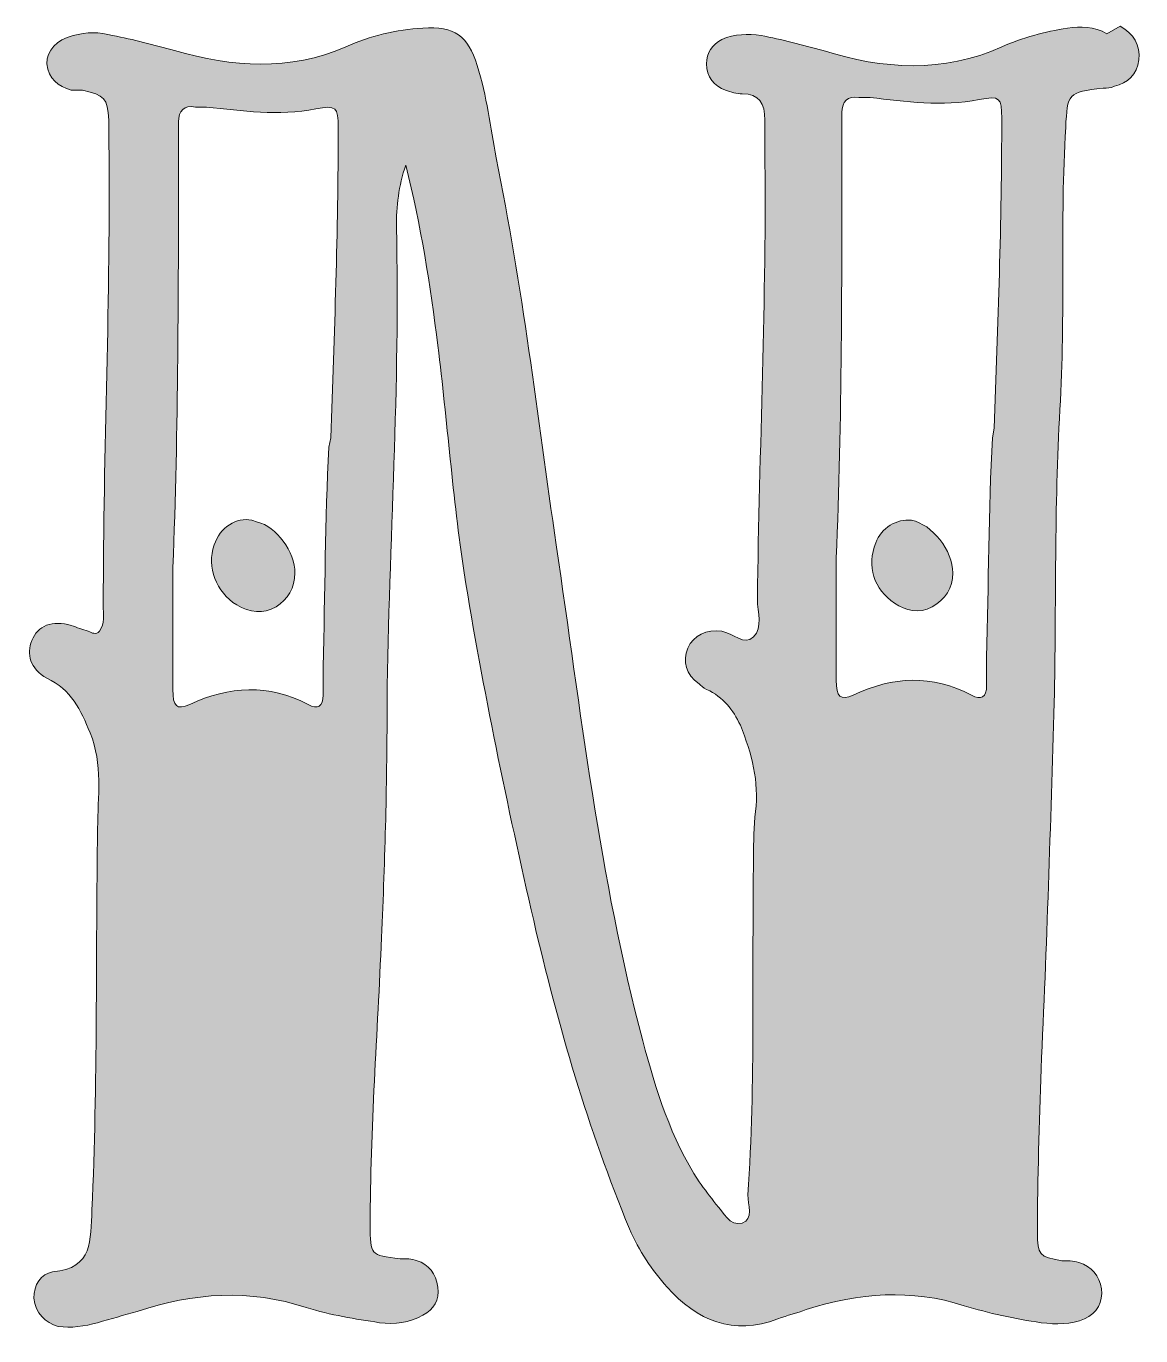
# Model space of a CAD drawing. Header units: inches. Extents: x 35 to 465, y -457 to -43.
# Drawn here: x 363.8 to 456.8, y -443.9 to -334.5 of the extents above; entities that cross this region are included whole.
import ezdxf

# ---------------------------------------------------------------- set-up
doc = ezdxf.new("R2010")
doc.units = ezdxf.units.IN
doc.header["$MEASUREMENT"] = 0
doc.layers.add('Layer 1', color=7, linetype='Continuous')

# ---------------------------------------------------------------- blocks, each defined once
blk = doc.blocks.new('block 3')
at = {"layer": 'Layer 1', "true_color": 0x0b0b0b}
h = blk.add_hatch(color=28, dxfattribs=at)
h.dxf.hatch_style = 2
edge = h.paths.add_edge_path()
edge.add_spline(control_points=[(455.11, -334.48), (456.21, -335.11), (456.83, -336.05), (456.68, -337.3), (456.52, -338.56), (455.73, -339.19), (454.63, -339.5), (454.32, -339.66), (454.01, -339.66), (453.69, -339.66), (450.71, -339.97), (450.71, -340.13), (450.56, -342.95), (450.08, -350.8), (450.56, -358.65), (450.08, -366.5), (449.61, -374.65), (449.77, -382.82), (449.61, -390.98), (449.3, -401.18), (448.98, -411.38), (448.51, -421.58), (448.36, -426.13), (448.2, -430.68), (448.2, -435.23), (448.2, -437.12), (448.36, -437.28), (450.24, -437.59), (450.71, -437.59), (451.18, -437.59), (451.65, -437.75), (452.75, -438.06), (453.38, -438.84), (453.54, -439.94), (453.69, -441.04), (453.22, -441.98), (452.12, -442.45), (451.03, -442.93), (449.77, -442.93), (448.51, -442.77), (446.32, -442.45), (444.12, -441.98), (442.08, -441.35), (437.69, -439.94), (433.29, -440.26), (428.9, -441.67), (428.11, -441.98), (427.33, -442.14), (426.54, -442.45), (422.78, -443.87), (419.79, -442.61), (417.28, -439.79), (416.03, -438.37), (414.93, -436.8), (414.14, -434.92), (410.69, -426.6), (408.18, -417.97), (406.14, -409.18), (403.94, -399.61), (401.9, -389.88), (400.33, -380.15), (399.39, -373.87), (398.92, -367.44), (398.14, -361.16), (397.51, -356.14), (396.73, -351.11), (395.47, -346.09), (394.84, -347.82), (394.68, -349.54), (394.68, -351.27), (395, -364.45), (394.06, -377.64), (393.9, -390.82), (393.9, -397.41), (393.74, -404), (393.43, -410.59), (393.11, -418.6), (392.49, -426.6), (392.49, -434.61), (392.49, -437.12), (392.49, -437.12), (395, -437.43), (395.47, -437.43), (395.94, -437.43), (396.41, -437.59), (397.35, -437.9), (397.98, -438.69), (398.14, -439.79), (398.29, -440.88), (397.82, -441.67), (396.88, -442.14), (395.78, -442.77), (394.53, -442.93), (393.27, -442.77), (391.23, -442.45), (389.19, -442.14), (387.15, -441.51), (382.44, -439.94), (377.73, -440.26), (373.03, -441.83), (371.93, -442.14), (370.83, -442.45), (369.73, -442.77), (368.63, -443.08), (367.53, -443.24), (366.43, -443.08), (365.34, -442.77), (364.55, -441.98), (364.39, -440.73), (364.39, -439.63), (365.02, -438.69), (365.96, -438.53), (369.42, -438.22), (369.1, -435.86), (369.26, -433.35), (369.73, -422.84), (369.57, -412.16), (369.73, -401.49), (369.73, -398.82), (370.2, -396.16), (369.1, -393.49), (368.32, -391.61), (367.53, -389.88), (365.49, -388.94), (364.08, -388.15), (363.77, -386.9), (364.24, -385.8), (364.71, -384.54), (365.96, -384.07), (367.53, -384.54), (368, -384.7), (368.47, -384.86), (368.95, -385.01), (369.26, -385.17), (369.57, -385.33), (369.89, -385.01), (370.36, -384.39), (370.2, -383.6), (370.2, -382.82), (370.2, -369.95), (370.83, -357.08), (370.67, -344.21), (370.67, -343.58), (370.67, -342.95), (370.67, -342.33), (370.51, -340.44), (370.36, -340.28), (368.47, -339.81), (368.16, -339.81), (367.85, -339.81), (367.53, -339.81), (366.43, -339.5), (365.65, -338.87), (365.49, -337.62), (365.49, -336.52), (366.28, -335.58), (367.69, -335.26), (368.79, -334.95), (369.89, -334.95), (370.98, -335.26), (372.71, -335.58), (374.44, -336.05), (376.16, -336.52), (381.03, -337.93), (385.74, -338.24), (390.45, -336.21), (392.49, -335.26), (394.68, -334.79), (396.88, -334.63), (399.55, -334.48), (400.65, -335.26), (401.43, -337.77), (402.22, -340.28), (402.53, -342.95), (403, -345.46), (405.2, -356.14), (406.45, -366.97), (408.02, -377.8), (410.06, -391.61), (411.63, -405.57), (415.24, -419.23), (416.34, -423.31), (417.6, -427.39), (419.95, -431), (420.42, -431.63), (420.89, -432.25), (421.36, -432.88), (421.99, -433.51), (422.46, -434.76), (423.56, -434.45), (424.5, -434.14), (424.03, -432.88), (424.03, -432.1), (424.66, -422.68), (424.35, -413.26), (424.5, -403.85), (424.5, -402.59), (424.5, -401.34), (424.66, -400.08), (424.97, -397.57), (424.35, -395.22), (423.4, -392.86), (422.78, -391.61), (421.99, -390.51), (420.58, -389.88), (420.27, -389.72), (420.11, -389.57), (419.95, -389.41), (418.85, -388.62), (418.54, -387.52), (419.01, -386.43), (419.48, -385.33), (420.58, -384.86), (421.84, -385.01), (422.78, -385.17), (423.72, -386.27), (424.5, -385.48), (425.29, -384.7), (424.82, -383.44), (424.82, -382.35), (424.97, -369.79), (425.6, -357.23), (425.44, -344.68), (425.44, -343.9), (425.44, -343.11), (425.44, -342.33), (425.44, -340.91), (424.97, -340.13), (423.56, -340.13), (423.09, -340.13), (422.62, -339.97), (422.15, -339.81), (421.21, -339.5), (420.58, -338.72), (420.58, -337.62), (420.58, -336.68), (421.05, -336.05), (421.84, -335.58), (422.93, -335.11), (424.03, -335.11), (425.13, -335.26), (426.86, -335.58), (428.58, -336.05), (430.31, -336.52), (435.33, -338.09), (440.35, -338.4), (445.22, -336.21), (446.95, -335.42), (448.83, -334.95), (450.71, -334.63), (451.81, -334.48), (452.91, -334.48), (454.01, -335.11), (454.01, -335.11), (455.11, -334.48), (455.11, -334.48)], knot_values=[0, 0, 0, 0, 1, 1, 1, 2, 2, 2, 3, 3, 3, 4, 4, 4, 5, 5, 5, 6, 6, 6, 7, 7, 7, 8, 8, 8, 9, 9, 9, 10, 10, 10, 11, 11, 11, 12, 12, 12, 13, 13, 13, 14, 14, 14, 15, 15, 15, 16, 16, 16, 17, 17, 17, 18, 18, 18, 19, 19, 19, 20, 20, 20, 21, 21, 21, 22, 22, 22, 23, 23, 23, 24, 24, 24, 25, 25, 25, 26, 26, 26, 27, 27, 27, 28, 28, 28, 29, 29, 29, 30, 30, 30, 31, 31, 31, 32, 32, 32, 33, 33, 33, 34, 34, 34, 35, 35, 35, 36, 36, 36, 37, 37, 37, 38, 38, 38, 39, 39, 39, 40, 40, 40, 41, 41, 41, 42, 42, 42, 43, 43, 43, 44, 44, 44, 45, 45, 45, 46, 46, 46, 47, 47, 47, 48, 48, 48, 49, 49, 49, 50, 50, 50, 51, 51, 51, 52, 52, 52, 53, 53, 53, 54, 54, 54, 55, 55, 55, 56, 56, 56, 57, 57, 57, 58, 58, 58, 59, 59, 59, 60, 60, 60, 61, 61, 61, 62, 62, 62, 63, 63, 63, 64, 64, 64, 65, 65, 65, 66, 66, 66, 67, 67, 67, 68, 68, 68, 69, 69, 69, 70, 70, 70, 71, 71, 71, 72, 72, 72, 73, 73, 73, 74, 74, 74, 75, 75, 75, 76, 76, 76, 77, 77, 77, 78, 78, 78, 79, 79, 79, 80, 80, 80, 81, 81, 81, 82, 82, 82, 83, 83, 83, 84, 84, 84, 85, 85, 85, 85], degree=3, periodic=1)
edge = h.paths.add_edge_path()
edge.add_spline(control_points=[(389.19, -368.85), (389.5, -360.22), (389.82, -351.58), (389.82, -342.95), (389.82, -341.23), (389.66, -341.07), (387.94, -341.38), (384.8, -342.01), (381.81, -341.54), (378.83, -341.23), (378.52, -341.23), (378.21, -341.23), (377.89, -341.23), (376.95, -341.07), (376.48, -341.54), (376.48, -342.48), (376.48, -342.95), (376.48, -343.42), (376.48, -343.9), (376.48, -356.14), (376.48, -368.38), (376.01, -379.68), (376.01, -383.6), (376.01, -386.74), (376.01, -389.88), (376.01, -391.29), (376.32, -391.61), (377.42, -391.13), (380.72, -389.57), (384.01, -389.41), (387.31, -391.13), (388.09, -391.61), (388.56, -391.29), (388.56, -390.35), (388.56, -389.57), (388.56, -388.78), (388.56, -387.99), (388.72, -381.87), (388.72, -375.75), (389.03, -369.63), (389.03, -369.63), (389.19, -368.85), (389.19, -368.85)], knot_values=[0, 0, 0, 0, 1, 1, 1, 2, 2, 2, 3, 3, 3, 4, 4, 4, 5, 5, 5, 6, 6, 6, 7, 7, 7, 8, 8, 8, 9, 9, 9, 10, 10, 10, 11, 11, 11, 12, 12, 12, 13, 13, 13, 14, 14, 14, 14], degree=3, periodic=1)
edge = h.paths.add_edge_path()
edge.add_spline(control_points=[(383.07, -375.91), (384.64, -376.22), (386.21, -378.42), (386.21, -380.15), (386.21, -381.4), (385.58, -382.35), (384.64, -382.97), (383.54, -383.6), (382.44, -383.44), (381.34, -382.82), (379.62, -381.72), (378.83, -379.68), (379.46, -377.8), (379.93, -376.38), (381.34, -375.44), (382.6, -375.75), (382.6, -375.75), (383.07, -375.91), (383.07, -375.91)], knot_values=[0, 0, 0, 0, 1, 1, 1, 2, 2, 2, 3, 3, 3, 4, 4, 4, 5, 5, 5, 6, 6, 6, 6], degree=3, periodic=1)
edge = h.paths.add_edge_path()
edge.add_spline(control_points=[(444.59, -368.06), (444.91, -359.43), (445.22, -350.8), (445.22, -342.17), (445.22, -340.44), (445.06, -340.28), (443.34, -340.6), (440.2, -341.23), (437.21, -340.76), (434.23, -340.44), (433.92, -340.44), (433.61, -340.44), (433.29, -340.44), (432.35, -340.28), (431.88, -340.76), (431.88, -341.7), (431.88, -342.17), (431.88, -342.64), (431.88, -343.11), (431.88, -355.35), (431.88, -367.59), (431.41, -378.89), (431.41, -382.82), (431.41, -385.95), (431.41, -389.09), (431.41, -390.51), (431.72, -390.82), (432.82, -390.35), (436.12, -388.78), (439.41, -388.62), (442.71, -390.35), (443.49, -390.82), (443.96, -390.51), (443.96, -389.57), (443.96, -388.78), (443.96, -387.99), (443.96, -387.21), (444.12, -381.09), (444.12, -374.97), (444.44, -368.85), (444.44, -368.85), (444.59, -368.06), (444.59, -368.06)], knot_values=[0, 0, 0, 0, 1, 1, 1, 2, 2, 2, 3, 3, 3, 4, 4, 4, 5, 5, 5, 6, 6, 6, 7, 7, 7, 8, 8, 8, 9, 9, 9, 10, 10, 10, 11, 11, 11, 12, 12, 12, 13, 13, 13, 14, 14, 14, 14], degree=3, periodic=1)
edge = h.paths.add_edge_path()
edge.add_spline(control_points=[(441.14, -380.15), (441.14, -381.4), (440.51, -382.35), (439.41, -382.97), (438.31, -383.6), (437.21, -383.29), (436.27, -382.66), (434.55, -381.56), (433.92, -379.52), (434.7, -377.64), (435.17, -376.38), (436.43, -375.6), (437.69, -375.75), (439.41, -376.07), (441.14, -378.27), (441.14, -380.15)], knot_values=[0, 0, 0, 0, 1, 1, 1, 2, 2, 2, 3, 3, 3, 4, 4, 4, 5, 5, 5, 5], degree=3, periodic=1)
at = {"layer": 'Layer 1', "lineweight": 0}
for points, knots in [([(455.11, -334.48), (456.21, -335.11), (456.83, -336.05), (456.68, -337.3), (456.52, -338.56), (455.73, -339.19), (454.63, -339.5), (454.32, -339.66), (454.01, -339.66), (453.69, -339.66), (450.71, -339.97), (450.71, -340.13), (450.56, -342.95), (450.08, -350.8), (450.56, -358.65), (450.08, -366.5), (449.61, -374.65), (449.77, -382.82), (449.61, -390.98), (449.3, -401.18), (448.98, -411.38), (448.51, -421.58), (448.36, -426.13), (448.2, -430.68), (448.2, -435.23), (448.2, -437.12), (448.36, -437.28), (450.24, -437.59), (450.71, -437.59), (451.18, -437.59), (451.65, -437.75), (452.75, -438.06), (453.38, -438.84), (453.54, -439.94), (453.69, -441.04), (453.22, -441.98), (452.12, -442.45), (451.03, -442.93), (449.77, -442.93), (448.51, -442.77), (446.32, -442.45), (444.12, -441.98), (442.08, -441.35), (437.69, -439.94), (433.29, -440.26), (428.9, -441.67), (428.11, -441.98), (427.33, -442.14), (426.54, -442.45), (422.78, -443.87), (419.79, -442.61), (417.28, -439.79), (416.03, -438.37), (414.93, -436.8), (414.14, -434.92), (410.69, -426.6), (408.18, -417.97), (406.14, -409.18), (403.94, -399.61), (401.9, -389.88), (400.33, -380.15), (399.39, -373.87), (398.92, -367.44), (398.14, -361.16), (397.51, -356.14), (396.73, -351.11), (395.47, -346.09), (394.84, -347.82), (394.68, -349.54), (394.68, -351.27), (395, -364.45), (394.06, -377.64), (393.9, -390.82), (393.9, -397.41), (393.74, -404), (393.43, -410.59), (393.11, -418.6), (392.49, -426.6), (392.49, -434.61), (392.49, -437.12), (392.49, -437.12), (395, -437.43), (395.47, -437.43), (395.94, -437.43), (396.41, -437.59), (397.35, -437.9), (397.98, -438.69), (398.14, -439.79), (398.29, -440.88), (397.82, -441.67), (396.88, -442.14), (395.78, -442.77), (394.53, -442.93), (393.27, -442.77), (391.23, -442.45), (389.19, -442.14), (387.15, -441.51), (382.44, -439.94), (377.73, -440.26), (373.03, -441.83), (371.93, -442.14), (370.83, -442.45), (369.73, -442.77), (368.63, -443.08), (367.53, -443.24), (366.43, -443.08), (365.34, -442.77), (364.55, -441.98), (364.39, -440.73), (364.39, -439.63), (365.02, -438.69), (365.96, -438.53), (369.42, -438.22), (369.1, -435.86), (369.26, -433.35), (369.73, -422.84), (369.57, -412.16), (369.73, -401.49), (369.73, -398.82), (370.2, -396.16), (369.1, -393.49), (368.32, -391.61), (367.53, -389.88), (365.49, -388.94), (364.08, -388.15), (363.77, -386.9), (364.24, -385.8), (364.71, -384.54), (365.96, -384.07), (367.53, -384.54), (368, -384.7), (368.47, -384.86), (368.95, -385.01), (369.26, -385.17), (369.57, -385.33), (369.89, -385.01), (370.36, -384.39), (370.2, -383.6), (370.2, -382.82), (370.2, -369.95), (370.83, -357.08), (370.67, -344.21), (370.67, -343.58), (370.67, -342.95), (370.67, -342.33), (370.51, -340.44), (370.36, -340.28), (368.47, -339.81), (368.16, -339.81), (367.85, -339.81), (367.53, -339.81), (366.43, -339.5), (365.65, -338.87), (365.49, -337.62), (365.49, -336.52), (366.28, -335.58), (367.69, -335.26), (368.79, -334.95), (369.89, -334.95), (370.98, -335.26), (372.71, -335.58), (374.44, -336.05), (376.16, -336.52), (381.03, -337.93), (385.74, -338.24), (390.45, -336.21), (392.49, -335.26), (394.68, -334.79), (396.88, -334.63), (399.55, -334.48), (400.65, -335.26), (401.43, -337.77), (402.22, -340.28), (402.53, -342.95), (403, -345.46), (405.2, -356.14), (406.45, -366.97), (408.02, -377.8), (410.06, -391.61), (411.63, -405.57), (415.24, -419.23), (416.34, -423.31), (417.6, -427.39), (419.95, -431), (420.42, -431.63), (420.89, -432.25), (421.36, -432.88), (421.99, -433.51), (422.46, -434.76), (423.56, -434.45), (424.5, -434.14), (424.03, -432.88), (424.03, -432.1), (424.66, -422.68), (424.35, -413.26), (424.5, -403.85), (424.5, -402.59), (424.5, -401.34), (424.66, -400.08), (424.97, -397.57), (424.35, -395.22), (423.4, -392.86), (422.78, -391.61), (421.99, -390.51), (420.58, -389.88), (420.27, -389.72), (420.11, -389.57), (419.95, -389.41), (418.85, -388.62), (418.54, -387.52), (419.01, -386.43), (419.48, -385.33), (420.58, -384.86), (421.84, -385.01), (422.78, -385.17), (423.72, -386.27), (424.5, -385.48), (425.29, -384.7), (424.82, -383.44), (424.82, -382.35), (424.97, -369.79), (425.6, -357.23), (425.44, -344.68), (425.44, -343.9), (425.44, -343.11), (425.44, -342.33), (425.44, -340.91), (424.97, -340.13), (423.56, -340.13), (423.09, -340.13), (422.62, -339.97), (422.15, -339.81), (421.21, -339.5), (420.58, -338.72), (420.58, -337.62), (420.58, -336.68), (421.05, -336.05), (421.84, -335.58), (422.93, -335.11), (424.03, -335.11), (425.13, -335.26), (426.86, -335.58), (428.58, -336.05), (430.31, -336.52), (435.33, -338.09), (440.35, -338.4), (445.22, -336.21), (446.95, -335.42), (448.83, -334.95), (450.71, -334.63), (451.81, -334.48), (452.91, -334.48), (454.01, -335.11), (454.01, -335.11), (455.11, -334.48), (455.11, -334.48)], [0, 0, 0, 0, 1, 1, 1, 2, 2, 2, 3, 3, 3, 4, 4, 4, 5, 5, 5, 6, 6, 6, 7, 7, 7, 8, 8, 8, 9, 9, 9, 10, 10, 10, 11, 11, 11, 12, 12, 12, 13, 13, 13, 14, 14, 14, 15, 15, 15, 16, 16, 16, 17, 17, 17, 18, 18, 18, 19, 19, 19, 20, 20, 20, 21, 21, 21, 22, 22, 22, 23, 23, 23, 24, 24, 24, 25, 25, 25, 26, 26, 26, 27, 27, 27, 28, 28, 28, 29, 29, 29, 30, 30, 30, 31, 31, 31, 32, 32, 32, 33, 33, 33, 34, 34, 34, 35, 35, 35, 36, 36, 36, 37, 37, 37, 38, 38, 38, 39, 39, 39, 40, 40, 40, 41, 41, 41, 42, 42, 42, 43, 43, 43, 44, 44, 44, 45, 45, 45, 46, 46, 46, 47, 47, 47, 48, 48, 48, 49, 49, 49, 50, 50, 50, 51, 51, 51, 52, 52, 52, 53, 53, 53, 54, 54, 54, 55, 55, 55, 56, 56, 56, 57, 57, 57, 58, 58, 58, 59, 59, 59, 60, 60, 60, 61, 61, 61, 62, 62, 62, 63, 63, 63, 64, 64, 64, 65, 65, 65, 66, 66, 66, 67, 67, 67, 68, 68, 68, 69, 69, 69, 70, 70, 70, 71, 71, 71, 72, 72, 72, 73, 73, 73, 74, 74, 74, 75, 75, 75, 76, 76, 76, 77, 77, 77, 78, 78, 78, 79, 79, 79, 80, 80, 80, 81, 81, 81, 82, 82, 82, 83, 83, 83, 84, 84, 84, 85, 85, 85, 85]), ([(389.19, -368.85), (389.5, -360.22), (389.82, -351.58), (389.82, -342.95), (389.82, -341.23), (389.66, -341.07), (387.94, -341.38), (384.8, -342.01), (381.81, -341.54), (378.83, -341.23), (378.52, -341.23), (378.21, -341.23), (377.89, -341.23), (376.95, -341.07), (376.48, -341.54), (376.48, -342.48), (376.48, -342.95), (376.48, -343.42), (376.48, -343.9), (376.48, -356.14), (376.48, -368.38), (376.01, -379.68), (376.01, -383.6), (376.01, -386.74), (376.01, -389.88), (376.01, -391.29), (376.32, -391.61), (377.42, -391.13), (380.72, -389.57), (384.01, -389.41), (387.31, -391.13), (388.09, -391.61), (388.56, -391.29), (388.56, -390.35), (388.56, -389.57), (388.56, -388.78), (388.56, -387.99), (388.72, -381.87), (388.72, -375.75), (389.03, -369.63), (389.03, -369.63), (389.19, -368.85), (389.19, -368.85)], [0, 0, 0, 0, 1, 1, 1, 2, 2, 2, 3, 3, 3, 4, 4, 4, 5, 5, 5, 6, 6, 6, 7, 7, 7, 8, 8, 8, 9, 9, 9, 10, 10, 10, 11, 11, 11, 12, 12, 12, 13, 13, 13, 14, 14, 14, 14]), ([(444.59, -368.06), (444.91, -359.43), (445.22, -350.8), (445.22, -342.17), (445.22, -340.44), (445.06, -340.28), (443.34, -340.6), (440.2, -341.23), (437.21, -340.76), (434.23, -340.44), (433.92, -340.44), (433.61, -340.44), (433.29, -340.44), (432.35, -340.28), (431.88, -340.76), (431.88, -341.7), (431.88, -342.17), (431.88, -342.64), (431.88, -343.11), (431.88, -355.35), (431.88, -367.59), (431.41, -378.89), (431.41, -382.82), (431.41, -385.95), (431.41, -389.09), (431.41, -390.51), (431.72, -390.82), (432.82, -390.35), (436.12, -388.78), (439.41, -388.62), (442.71, -390.35), (443.49, -390.82), (443.96, -390.51), (443.96, -389.57), (443.96, -388.78), (443.96, -387.99), (443.96, -387.21), (444.12, -381.09), (444.12, -374.97), (444.44, -368.85), (444.44, -368.85), (444.59, -368.06), (444.59, -368.06)], [0, 0, 0, 0, 1, 1, 1, 2, 2, 2, 3, 3, 3, 4, 4, 4, 5, 5, 5, 6, 6, 6, 7, 7, 7, 8, 8, 8, 9, 9, 9, 10, 10, 10, 11, 11, 11, 12, 12, 12, 13, 13, 13, 14, 14, 14, 14]), ([(383.07, -375.91), (384.64, -376.22), (386.21, -378.42), (386.21, -380.15), (386.21, -381.4), (385.58, -382.35), (384.64, -382.97), (383.54, -383.6), (382.44, -383.44), (381.34, -382.82), (379.62, -381.72), (378.83, -379.68), (379.46, -377.8), (379.93, -376.38), (381.34, -375.44), (382.6, -375.75), (382.6, -375.75), (383.07, -375.91), (383.07, -375.91)], [0, 0, 0, 0, 1, 1, 1, 2, 2, 2, 3, 3, 3, 4, 4, 4, 5, 5, 5, 6, 6, 6, 6]), ([(441.14, -380.15), (441.14, -381.4), (440.51, -382.35), (439.41, -382.97), (438.31, -383.6), (437.21, -383.29), (436.27, -382.66), (434.55, -381.56), (433.92, -379.52), (434.7, -377.64), (435.17, -376.38), (436.43, -375.6), (437.69, -375.75), (439.41, -376.07), (441.14, -378.27), (441.14, -380.15)], [0, 0, 0, 0, 1, 1, 1, 2, 2, 2, 3, 3, 3, 4, 4, 4, 5, 5, 5, 5])]:
    blk.add_open_spline(points, degree=3, knots=knots, dxfattribs=at)
blk = doc.blocks.new('block 2')
at = {"layer": 'Layer 1'}
blk.add_blockref('block 3', (0, 0), dxfattribs=at)

msp = doc.modelspace()

# ---------------------------------------------------------------- block references
at = {"layer": 'Layer 1'}
msp.add_blockref('block 2', (0, 0), dxfattribs=at)

doc.saveas('drawing.dxf')
